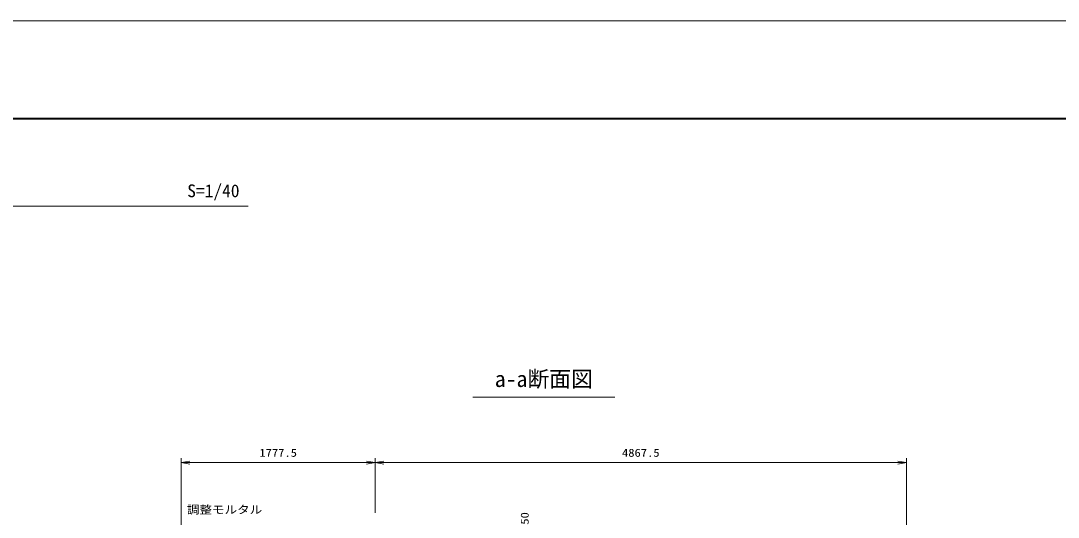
# Model space of a CAD drawing. Units: millimetres at full size. Extents: x 0 to 33600, y 0 to 23760.
# Drawn here: x 19325 to 28831, y 19209 to 23760 of the extents above; entities that cross this region are included whole.
import ezdxf
from ezdxf.enums import TextEntityAlignment as Align

# ---------------------------------------------------------------- set-up
doc = ezdxf.new("R2010")
doc.units = ezdxf.units.MM
doc.header["$LTSCALE"] = 80.0044
for name, color, linetype, lineweight in [('Defpoints_5', 5, 'Continuous', 13), ('図枠', 1, 'Continuous', 40), ('寸法', 6, 'Continuous', 13), ('文字', 2, 'Continuous', 13)]:
    doc.layers.add(name, color=color, linetype=linetype, lineweight=lineweight)
doc.styles.add('ＭＳ ゴシック', font='')
doc.styles.get('ＭＳ ゴシック').set_extended_font_data('MS Gothic')

# ---------------------------------------------------------------- blocks, each defined once
blk = doc.blocks.new('open_arrow')
at = {"color": 0, "linetype": 'Continuous', "lineweight": -2}
blk.add_lwpolyline([(7.5, 1.25), (0, 0), (7.5, -1.25)], dxfattribs=at)

msp = doc.modelspace()

# ---------------------------------------------------------------- linework, layer by layer
at = {"layer": 'Defpoints_5'}
msp.add_lwpolyline([(0, 0), (33600, 0), (33600, 23760), (0, 23760)], close=True, dxfattribs=at)
at = {"layer": '図枠'}
msp.add_lwpolyline([(900, 900), (32700, 900), (32700, 22860), (900, 22860)], close=True, dxfattribs=at)
at = {"layer": '寸法'}
for p, q in [((20795, 19050), (20795, 19750)), ((20795, 19710), (22572.5, 19710)), ((22572.5, 19250), (22572.5, 19750)), ((22572.5, 19250), (22572.5, 19750)), ((27440, 19710), (22572.5, 19710)), ((27440, 19050), (27440, 19750))]:
    msp.add_line(p, q, dxfattribs=at)
at = {"layer": '文字'}
for p, q in [((21409.49, 22060), (12716.67, 22060)), ((24767.5, 20310), (23467.5, 20310))]:
    msp.add_line(p, q, dxfattribs=at)

# ---------------------------------------------------------------- block references
at = {"layer": '寸法', "xscale": 10.7, "yscale": 10.7}
for p in [(20795, 19710), (22572.5, 19710)]:
    msp.add_blockref('open_arrow', p, dxfattribs=at)
at = {"layer": '寸法', "xscale": 10.7, "yscale": 10.7, "rotation": 180}
for p in [(22572.5, 19710), (27440, 19710)]:
    msp.add_blockref('open_arrow', p, dxfattribs=at)

# ---------------------------------------------------------------- texts
at = {"layer": '寸法', "style": 'ＭＳ ゴシック', "width": 1.15}
for s, p in [('1777.5', (21683.75, 19800)), ('4867.5', (25006.25, 19800))]:
    msp.add_text(s, height=73.31, dxfattribs=at).set_placement(p, align=Align.MIDDLE_CENTER)
msp.add_text('調整モルタル', height=73.31, dxfattribs=at).set_placement((21537.5, 19220), align=Align.BOTTOM_RIGHT)
msp.add_text('150', height=73.31, rotation=90, dxfattribs=at).set_placement((23942.5, 19170), align=Align.MIDDLE_CENTER)
at = {"layer": '文字', "style": 'ＭＳ ゴシック'}
msp.add_text('S=1/40', height=117.3, dxfattribs=at).set_placement((21329.49, 22260), align=Align.TOP_RIGHT)
msp.add_text('a-a断面図', height=146.6, dxfattribs=at).set_placement((24117.5, 20550), align=Align.TOP_CENTER)

doc.saveas('drawing.dxf')
